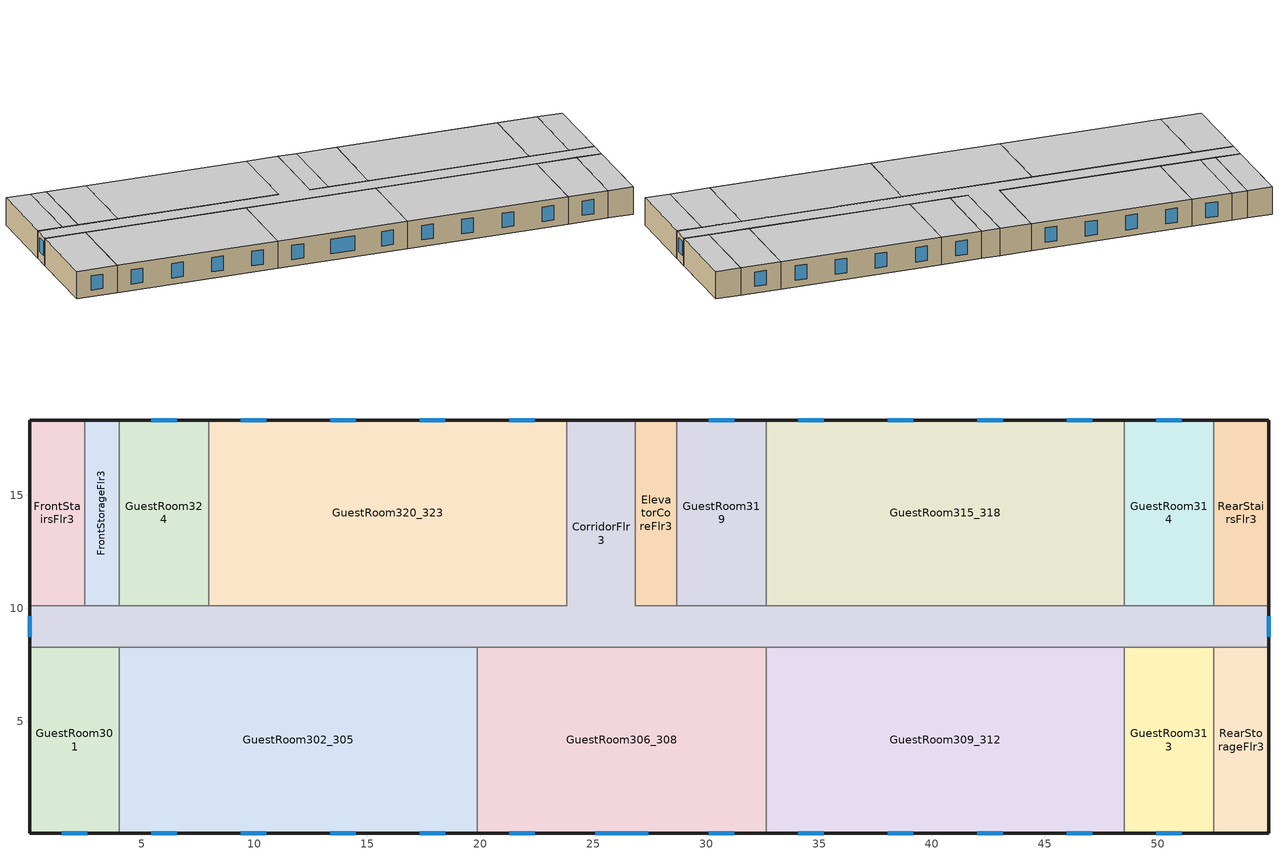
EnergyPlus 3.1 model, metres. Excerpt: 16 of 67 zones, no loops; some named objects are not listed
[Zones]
RearStairsFlr3
 floor to RearStairsFlr2 (INT-FLOOR-TOPSIDE): 54.91,10.11 52.47,10.11 52.47,18.34 54.91,18.34 z6.1
 wall outside (Steel-Framed_R-13_Ext-wall): 54.91,10.11 54.91,18.34 52.47,18.34 z6.1:8.84
 wall to GuestRoom314 (Standard_Int-Wall): 52.47,18.34 52.47,10.11 z6.1:8.84
 wall to CorridorFlr3 (Standard_Int-Wall): 52.47,10.11 54.91,10.11 z6.1:8.84
 ceiling to RearStairsFlr4 (INT-FLOOR-UNDERSIDE): 52.47,10.11 54.91,10.11 54.91,18.34 52.47,18.34 z8.84
CorridorFlr3
 floor to CorridorFlr2 (INT-FLOOR-TOPSIDE): 54.91,8.28 0.05,8.28 0.05,10.11 23.82,10.11 23.82,18.34 26.87,18.34 26.87,10.11 54.91,10.11 z6.1
 wall outside (Steel-Framed_R-13_Ext-wall): 54.91,8.28 54.91,10.11 / 26.87,18.34 23.82,18.34 / 0.05,10.11 0.05,8.28 z6.1:8.84
 wall to GuestRoom314 (Standard_Int-Wall): 52.47,10.11 48.51,10.11 z6.1:8.84
 wall to GuestRoom315_318 (Standard_Int-Wall): 48.51,10.11 32.66,10.11 z6.1:8.84
 wall to GuestRoom319 (Standard_Int-Wall): 32.66,10.11 28.7,10.11 z6.1:8.84
 wall to ElevatorCoreFlr3 (Standard_Int-Wall): 28.7,10.11 26.87,10.11 26.87,18.34 z6.1:8.84
 wall to GuestRoom320_323 (Standard_Int-Wall): 23.82,18.34 23.82,10.11 7.97,10.11 z6.1:8.84
 wall to GuestRoom324 (Standard_Int-Wall): 7.97,10.11 4.01,10.11 z6.1:8.84
 wall to FrontStorageFlr3 (Standard_Int-Wall): 4.01,10.11 2.49,10.11 z6.1:8.84
 wall to FrontStairsFlr3 (Standard_Int-Wall): 2.49,10.11 0.05,10.11 z6.1:8.84
 wall to GuestRoom301 (Standard_Int-Wall): 0.05,8.28 4.01,8.28 z6.1:8.84
 wall to GuestRoom302_305 (Standard_Int-Wall): 4.01,8.28 19.86,8.28 z6.1:8.84
 wall to GuestRoom306_308 (Standard_Int-Wall): 19.86,8.28 32.66,8.28 z6.1:8.84
 wall to GuestRoom309_312 (Standard_Int-Wall): 32.66,8.28 48.51,8.28 z6.1:8.84
 wall to GuestRoom313 (Standard_Int-Wall): 48.51,8.28 52.47,8.28 z6.1:8.84
 wall to RearStorageFlr3 (Standard_Int-Wall): 52.47,8.28 54.91,8.28 z6.1:8.84
 window (std_window_UValue_6.878_SHGC_0.25_VT_0.25_east): 54.91,8.73 54.91,9.66 z6.94:8.36
 window (std_window_UValue_6.878_SHGC_0.25_VT_0.25_west): 0.05,9.66 0.05,8.73 z6.94:8.36
 ceiling to CorridorFlr4 (INT-FLOOR-UNDERSIDE): 0.05,8.28 54.91,8.28 54.91,10.11 26.87,10.11 26.87,18.34 23.82,18.34 23.82,10.11 0.05,10.11 z8.84
RearStorageFlr3
 floor to RearStorageFlr2 (INT-FLOOR-TOPSIDE): 54.91,0.05 52.47,0.05 52.47,8.28 54.91,8.28 z6.1
 wall outside (Steel-Framed_R-13_Ext-wall): 52.47,0.05 54.91,0.05 54.91,8.28 z6.1:8.84
 wall to GuestRoom313 (Standard_Int-Wall): 52.47,8.28 52.47,0.05 z6.1:8.84
 ceiling to RearStorageFlr4 (INT-FLOOR-UNDERSIDE): 52.47,0.05 54.91,0.05 54.91,8.28 52.47,8.28 z8.84
GuestRoom301
 floor to GuestRoom201 (INT-FLOOR-TOPSIDE): 4.01,0.05 0.05,0.05 0.05,8.28 4.01,8.28 z6.1
 wall outside (Steel-Framed_R-13_Ext-wall): 0.05,8.28 0.05,0.05 4.01,0.05 z6.1:8.84
 wall to GuestRoom302_305 (Standard_Int-Wall): 4.01,0.05 4.01,8.28 z6.1:8.84
 window (std_window_UValue_6.878_SHGC_0.25_VT_0.25): 1.46,0.05 2.6,0.05 z6.75:8.19
 ceiling to GuestRoom401 (INT-FLOOR-UNDERSIDE): 0.05,0.05 4.01,0.05 4.01,8.28 0.05,8.28 z8.84
GuestRoom302_305
 floor to GuestRoom202_205 (INT-FLOOR-TOPSIDE): 19.86,0.05 4.01,0.05 4.01,8.28 19.86,8.28 z6.1
 wall outside (Steel-Framed_R-13_Ext-wall): 4.01,0.05 19.86,0.05 z6.1:8.84
 wall to GuestRoom306_308 (Standard_Int-Wall): 19.86,0.05 19.86,8.28 z6.1:8.84
 window (std_window_UValue_6.878_SHGC_0.25_VT_0.25): 5.42,0.05 6.56,0.05 / 9.38,0.05 10.52,0.05 / 13.35,0.05 14.49,0.05 / 17.31,0.05 18.45,0.05 z6.75:8.19
 ceiling to GuestRoom402_405 (INT-FLOOR-UNDERSIDE): 4.01,0.05 19.86,0.05 19.86,8.28 4.01,8.28 z8.84
GuestRoom306_308
 floor to GuestRoom206_208 (INT-FLOOR-TOPSIDE): 32.66,0.05 19.86,0.05 19.86,8.28 32.66,8.28 z6.1
 wall outside (Steel-Framed_R-13_Ext-wall): 19.86,0.05 32.66,0.05 z6.1:8.84
 wall to GuestRoom309_312 (Standard_Int-Wall): 32.66,0.05 32.66,8.28 z6.1:8.84
 window (std_window_UValue_6.878_SHGC_0.25_VT_0.25): 21.27,0.05 22.41,0.05 / 25.08,0.05 27.44,0.05 / 30.11,0.05 31.25,0.05 z6.75:8.19
 ceiling to GuestRoom406_408 (INT-FLOOR-UNDERSIDE): 19.86,0.05 32.66,0.05 32.66,8.28 19.86,8.28 z8.84
GuestRoom309_312
 floor to GuestRoom209_212 (INT-FLOOR-TOPSIDE): 48.51,0.05 32.66,0.05 32.66,8.28 48.51,8.28 z6.1
 wall outside (Steel-Framed_R-13_Ext-wall): 32.66,0.05 48.51,0.05 z6.1:8.84
 wall to GuestRoom313 (Standard_Int-Wall): 48.51,0.05 48.51,8.28 z6.1:8.84
 window (std_window_UValue_6.878_SHGC_0.25_VT_0.25): 34.07,0.05 35.21,0.05 / 38.04,0.05 39.17,0.05 / 42,0.05 43.14,0.05 / 45.96,0.05 47.1,0.05 z6.75:8.19
 ceiling to GuestRoom409_412 (INT-FLOOR-UNDERSIDE): 32.66,0.05 48.51,0.05 48.51,8.28 32.66,8.28 z8.84
GuestRoom313
 floor to GuestRoom213 (INT-FLOOR-TOPSIDE): 52.47,0.05 48.51,0.05 48.51,8.28 52.47,8.28 z6.1
 wall outside (Steel-Framed_R-13_Ext-wall): 48.51,0.05 52.47,0.05 z6.1:8.84
 window (std_window_UValue_6.878_SHGC_0.25_VT_0.25): 49.92,0.05 51.06,0.05 z6.75:8.19
 ceiling to GuestRoom413 (INT-FLOOR-UNDERSIDE): 48.51,0.05 52.47,0.05 52.47,8.28 48.51,8.28 z8.84
GuestRoom314
 floor to GuestRoom214 (INT-FLOOR-TOPSIDE): 52.47,10.11 48.51,10.11 48.51,18.34 52.47,18.34 z6.1
 wall outside (Steel-Framed_R-13_Ext-wall): 52.47,18.34 48.51,18.34 z6.1:8.84
 wall to GuestRoom315_318 (Standard_Int-Wall): 48.51,18.34 48.51,10.11 z6.1:8.84
 window (std_window_UValue_6.878_SHGC_0.61_VT_0.61): 51.06,18.34 49.92,18.34 z6.75:8.19
 ceiling to GuestRoom414 (INT-FLOOR-UNDERSIDE): 48.51,10.11 52.47,10.11 52.47,18.34 48.51,18.34 z8.84
GuestRoom315_318
 floor to GuestRoom215_218 (INT-FLOOR-TOPSIDE): 48.51,10.11 32.66,10.11 32.66,18.34 48.51,18.34 z6.1
 wall outside (Steel-Framed_R-13_Ext-wall): 48.51,18.34 32.66,18.34 z6.1:8.84
 wall to GuestRoom319 (Standard_Int-Wall): 32.66,18.34 32.66,10.11 z6.1:8.84
 window (std_window_UValue_6.878_SHGC_0.61_VT_0.61): 47.1,18.34 45.96,18.34 / 43.14,18.34 42,18.34 / 39.17,18.34 38.04,18.34 / 35.21,18.34 34.07,18.34 z6.75:8.19
 ceiling to GuestRoom415_418 (INT-FLOOR-UNDERSIDE): 32.66,10.11 48.51,10.11 48.51,18.34 32.66,18.34 z8.84
ElevatorCoreFlr3
 floor to ElevatorCoreFlr2 (INT-FLOOR-TOPSIDE): 28.7,10.11 26.87,10.11 26.87,18.34 28.7,18.34 z6.1
 wall outside (Steel-Framed_R-13_Ext-wall): 28.7,18.34 26.87,18.34 z6.1:8.84
 wall to GuestRoom319 (Standard_Int-Wall): 28.7,10.11 28.7,18.34 z6.1:8.84
 ceiling to ElevatorCoreFlr4 (INT-FLOOR-UNDERSIDE): 26.87,10.11 28.7,10.11 28.7,18.34 26.87,18.34 z8.84
GuestRoom319
 floor to GuestRoom219 (INT-FLOOR-TOPSIDE): 32.66,10.11 28.7,10.11 28.7,18.34 32.66,18.34 z6.1
 wall outside (Steel-Framed_R-13_Ext-wall): 32.66,18.34 28.7,18.34 z6.1:8.84
 window (std_window_UValue_6.878_SHGC_0.61_VT_0.61): 31.25,18.34 30.11,18.34 z6.75:8.19
 ceiling to GuestRoom419 (INT-FLOOR-UNDERSIDE): 28.7,10.11 32.66,10.11 32.66,18.34 28.7,18.34 z8.84
GuestRoom320_323
 floor to GuestRoom220_223 (INT-FLOOR-TOPSIDE): 23.82,10.11 7.97,10.11 7.97,18.34 23.82,18.34 z6.1
 wall outside (Steel-Framed_R-13_Ext-wall): 23.82,18.34 7.97,18.34 z6.1:8.84
 wall to GuestRoom324 (Standard_Int-Wall): 7.97,18.34 7.97,10.11 z6.1:8.84
 window (std_window_UValue_6.878_SHGC_0.61_VT_0.61): 22.41,18.34 21.27,18.34 / 18.45,18.34 17.31,18.34 / 14.49,18.34 13.35,18.34 / 10.52,18.34 9.38,18.34 z6.75:8.19
 ceiling to GuestRoom420_423 (INT-FLOOR-UNDERSIDE): 7.97,10.11 23.82,10.11 23.82,18.34 7.97,18.34 z8.84
GuestRoom324
 floor to GuestRoom224 (INT-FLOOR-TOPSIDE): 7.97,10.11 4.01,10.11 4.01,18.34 7.97,18.34 z6.1
 wall outside (Steel-Framed_R-13_Ext-wall): 7.97,18.34 4.01,18.34 z6.1:8.84
 wall to FrontStorageFlr3 (Standard_Int-Wall): 4.01,18.34 4.01,10.11 z6.1:8.84
 window (std_window_UValue_6.878_SHGC_0.61_VT_0.61): 6.56,18.34 5.42,18.34 z6.75:8.19
 ceiling to GuestRoom424 (INT-FLOOR-UNDERSIDE): 4.01,10.11 7.97,10.11 7.97,18.34 4.01,18.34 z8.84
FrontStorageFlr3
 floor to FrontStorageFlr2 (INT-FLOOR-TOPSIDE): 4.01,10.11 2.49,10.11 2.49,18.34 4.01,18.34 z6.1
 wall outside (Steel-Framed_R-13_Ext-wall): 4.01,18.34 2.49,18.34 z6.1:8.84
 wall to FrontStairsFlr3 (Standard_Int-Wall): 2.49,18.34 2.49,10.11 z6.1:8.84
 ceiling to FrontStorageFlr4 (INT-FLOOR-UNDERSIDE): 2.49,10.11 4.01,10.11 4.01,18.34 2.49,18.34 z8.84
FrontStairsFlr3
 floor to FrontStairsFlr2 (INT-FLOOR-TOPSIDE): 2.49,10.11 0.05,10.11 0.05,18.34 2.49,18.34 z6.1
 wall outside (Steel-Framed_R-13_Ext-wall): 2.49,18.34 0.05,18.34 0.05,10.11 z6.1:8.84
 ceiling to FrontStairsFlr4 (INT-FLOOR-UNDERSIDE): 0.05,10.11 2.49,10.11 2.49,18.34 0.05,18.34 z8.84
[Building]
Benchmark Small Hotel New V1.1_3.1: North Axis=0; Terrain=City; Loads Convergence Tolerance Value=0.04; Temperature Convergence Tolerance Value=0.2; Solar Distribution=FullInteriorAndExterior; Maximum Number of Warmup Days=25
[Site:Location]
USA FL-MIAMI: Latitude {deg}=25.78; Longitude {deg}=-80.27; Time Zone {hr}=-5; Elevation {m}=2
[Site:GroundTemperature:BuildingSurface]
22.509, 22.645, 22.781, 22.956, 23.052, 23.08, 23.116, 23.108, 23.133, 23.139, 23.077, 22.913
[Site:WaterMainsTemperature]
Calculation Method=CORRELATION; Annual Average Outdoor Air Temperature {C}=24.31; Maximum Difference In Monthly Average Outdoor Air Temperatures {deltaC}=8
[SizingPeriod:DesignDay] Barometric Pressure {Pa}=101301; Rain {0-no,1-yes}=0; Snow on ground {0-no,1-yes}=0; Day of Month=21; Daylight Savings Time Indicator=0; Humidity Indicating Type=WetBulb
Name | Maximum Dry-Bulb Temperature {C} | Daily Temp Range {C} | Humidity Indicating Conditions at Maximum Dry-Bulb | Wind Speed {m/s} design conditions vs. traditional 6.71 m/s (15 mph) | Wind Direction {Degrees; N=0, S=180} | Clearness {0.0 to 1.1} | Month | Day Type | Wind Speed {m/s} design conditions vs. traditional 3.35 m/s (7mph)
MIAMI Ann Htg 99.6% Condns DB | 8 | 0 | 8 | 4.4 | 340 | 0 | 1 | WinterDesignDay
MIAMI Ann Clg .4% Condns DB=>MWB | 33.1 | 6.7 | 25.3 |  | 140 | 1 | 7 | SummerDesignDay | 4.7
MIAMI Ann Clg .4% Condns WB=>MDB | 30.5 | 6.7 | 26.7 |  | 140 | 1 | 7 | SummerDesignDay | 4.7
[WindowMaterial:Glazing] Optical Data Type=SpectralAverage; Thickness=0.003; Infrared Transmittance at Normal Incidence=0; Front Side Infrared Hemispherical Emissivity=0.999; Back Side Infrared Hemispherical Emissivity=0.999; Conductivity=3.3687; Dirt Correction Factor for Solar and Visible Transmittance=1; Solar Diffusing=No
Name | Solar Transmittance at Normal Incidence | Front Side Solar Reflectance at Normal Incidence | Back Side Solar Reflectance at Normal Incidence | Visible Transmittance at Normal Incidence | Front Side Visible Reflectance at Normal Incidence | Back Side Visible Reflectance at Normal Incidence
Theoretical Glass [58] | 0.2374 | 0.7126 | 0.7126 | 0.2512 | 0.6988 | 0.6988
Theoretical Glass [59] | 0.5952 | 0.3548 | 0.3548 | 0.6092 | 0.3408 | 0.3408
[Material] Thermal Absorptance=0.9
Name | Roughness | Thickness | Conductivity | Density | Specific Heat | Solar Absorptance | Visible Absorptance | Thickness {m} | Conductivity {W/m-K} | Density {kg/m3} | Specific Heat {J/kg-K}
GP01 1/2 GYPSUM | Smooth | 0.0127 | 0.16 | 800 | 1090 | 0.7 | 0.5
Wall Insulation [1] | MediumRough | 0.0373 | 0.045 | 265 | 836.8 | 0.7 | 0.7
1/2IN Gypsum | Smooth | 0.0127 | 0.16 | 784.9 | 830 | 0.92 | 0.92
Std Wood 6inch | MediumSmooth |  |  |  |  | 0.7 | 0.7 | 0.15 | 0.12 | 540 | 1210
Std MAT-CC05 4  MW CONCRETE | Rough |  |  |  |  | 0.7 | 0.2 | 0.1 | 0.858 | 1968 | 836.8
[Material:NoMass] Thermal Absorptance=0.9; Solar Absorptance=0.7
Name | Roughness | Thermal Resistance {(m2-K)/W} | Visible Absorptance | Thermal Resistance {m2-K/W}
MAT-SHEATH | Rough | 0.3626 | 0.7
Std CP02 CARPET PAD | VeryRough |  | 0.8 | 0.21648
[Construction]
InteriorFurnishings: Std Wood 6inch
INT-FLOOR-TOPSIDE: Std MAT-CC05 4  MW CONCRETE, Std CP02 CARPET PAD
INT-FLOOR-UNDERSIDE: Std CP02 CARPET PAD, Std MAT-CC05 4  MW CONCRETE
std_window_UValue_6.878_SHGC_0.25_VT_0.25; std_window_UValue_6.878_SHGC_0.25_VT_0.25_east; std_window_UValue_6.878_SHGC_0.25_VT_0.25_west: Theoretical Glass [58]
std_window_UValue_6.878_SHGC_0.61_VT_0.61: Theoretical Glass [59]
Standard_Int-Wall: GP01 1/2 GYPSUM, GP01 1/2 GYPSUM
Steel-Framed_R-13_Ext-wall: MAT-SHEATH, Wall Insulation [1], 1/2IN Gypsum
[ComponentCost:LineItem]
Name | Line Item Type | Item | Cost per Each | Quantity | Cost per Unit of Output Capacity
Infiltration:RearStairsFlr3 | General | RearStairsFlr3 | 1 | 0.0089
LIGHTING EQUIP:RearStairsFlr3 | Lights | RearStairsFlr3 |  |  | 1
Infiltration:RearStorageFlr3 | General | RearStorageFlr3 | 1 | 0.0089
LIGHTING EQUIP:RearStorageFlr3 | Lights | RearStorageFlr3 |  |  | 1
Infiltration:GuestRoom301 | General | GuestRoom301 | 1 | 0.0102
People:GuestRoom301 | General | GuestRoom301 | 1 | 1.5
LIGHTING EQUIP:GuestRoom301 | Lights | GuestRoom301 |  |  | 1
ElectricEquipment:GuestRoom301:PlugMisc | General | GuestRoom301 | 1 | 0.4663
Infiltration:GuestRoom302_305 | General | GuestRoom302_305 | 1 | 0.0129
People:GuestRoom302_305 | General | GuestRoom302_305 | 1 | 6
LIGHTING EQUIP:GuestRoom302_305 | Lights | GuestRoom302_305 |  |  | 1
ElectricEquipment:GuestRoom302_305:PlugMisc | General | GuestRoom302_305 | 1 | 1.8654
Infiltration:GuestRoom306_308 | General | GuestRoom306_308 | 1 | 0.0104
People:GuestRoom306_308 | General | GuestRoom306_308 | 1 | 4.5
LIGHTING EQUIP:GuestRoom306_308 | Lights | GuestRoom306_308 |  |  | 1
ElectricEquipment:GuestRoom306_308:PlugMisc | General | GuestRoom306_308 | 1 | 1.5066
Infiltration:GuestRoom309_312 | General | GuestRoom309_312 | 1 | 0.0129
People:GuestRoom309_312 | General | GuestRoom309_312 | 1 | 6
LIGHTING EQUIP:GuestRoom309_312 | Lights | GuestRoom309_312 |  |  | 1
ElectricEquipment:GuestRoom309_312:PlugMisc | General | GuestRoom309_312 | 1 | 1.8654
Infiltration:GuestRoom313 | General | GuestRoom313 | 1 | 0.0032
People:GuestRoom313 | General | GuestRoom313 | 1 | 1.5
LIGHTING EQUIP:GuestRoom313 | Lights | GuestRoom313 |  |  | 1
ElectricEquipment:GuestRoom313:PlugMisc | General | GuestRoom313 | 1 | 0.4663
Infiltration:GuestRoom314 | General | GuestRoom314 | 1 | 0.0032
People:GuestRoom314 | General | GuestRoom314 | 1 | 1.5
LIGHTING EQUIP:GuestRoom314 | Lights | GuestRoom314 |  |  | 1
ElectricEquipment:GuestRoom314:PlugMisc | General | GuestRoom314 | 1 | 0.4663
Infiltration:GuestRoom315_318 | General | GuestRoom315_318 | 1 | 0.0129
People:GuestRoom315_318 | General | GuestRoom315_318 | 1 | 6
LIGHTING EQUIP:GuestRoom315_318 | Lights | GuestRoom315_318 |  |  | 1
ElectricEquipment:GuestRoom315_318:PlugMisc | General | GuestRoom315_318 | 1 | 1.8652
Infiltration:ElevatorCoreFlr3 | General | ElevatorCoreFlr3 | 1 | 0.0015
Infiltration:GuestRoom319 | General | GuestRoom319 | 1 | 0.0032
People:GuestRoom319 | General | GuestRoom319 | 1 | 1.5
LIGHTING EQUIP:GuestRoom319 | Lights | GuestRoom319 |  |  | 1
ElectricEquipment:GuestRoom319:PlugMisc | General | GuestRoom319 | 1 | 0.4663
Infiltration:GuestRoom320_323 | General | GuestRoom320_323 | 1 | 0.0129
People:GuestRoom320_323 | General | GuestRoom320_323 | 1 | 6
LIGHTING EQUIP:GuestRoom320_323 | Lights | GuestRoom320_323 |  |  | 1
ElectricEquipment:GuestRoom320_323:PlugMisc | General | GuestRoom320_323 | 1 | 1.8652
Infiltration:GuestRoom324 | General | GuestRoom324 | 1 | 0.0032
People:GuestRoom324 | General | GuestRoom324 | 1 | 1.5
LIGHTING EQUIP:GuestRoom324 | Lights | GuestRoom324 |  |  | 1
ElectricEquipment:GuestRoom324:PlugMisc | General | GuestRoom324 | 1 | 0.4663
Infiltration:FrontStorageFlr3 | General | FrontStorageFlr3 | 1 | 0.0012
LIGHTING EQUIP:FrontStorageFlr3 | Lights | FrontStorageFlr3 |  |  | 1
Infiltration:FrontStairsFlr3 | General | FrontStairsFlr3 | 1 | 0.0089
LIGHTING EQUIP:FrontStairsFlr3 | Lights | FrontStairsFlr3 |  |  | 1
[Zone] Type=1; Multiplier=1; Ceiling Height=-9999; Part of Total Floor Area=Yes
Name | Volume
RearStairsFlr3 | 55.0615
CorridorFlr3 | 344.0527
RearStorageFlr3 | 55.0655
GuestRoom301; GuestRoom313 | 89.4594
GuestRoom302_305; GuestRoom309_312 | 357.8378
GuestRoom306_308 | 289.0228
GuestRoom314; GuestRoom319; GuestRoom324 | 89.4529
GuestRoom315_318; GuestRoom320_323 | 357.8117
ElevatorCoreFlr3 | 41.286
FrontStorageFlr3 | 34.405
FrontStairsFlr3 | 55.0479
[InternalMass] Construction=InteriorFurnishings
Name | Zone | Surface Area
RearStairsFlr3_InternalMass_1 | RearStairsFlr3 | 40.144
CorridorFlr3_InternalMass_1 | CorridorFlr3 | 250.8404
RearStorageFlr3_InternalMass_1 | RearStorageFlr3 | 40.1469
GuestRoom301_InternalMass_1 | GuestRoom301 | 65.2227
GuestRoom302_305_InternalMass_1 | GuestRoom302_305 | 260.8908
GuestRoom306_308_InternalMass_1 | GuestRoom306_308 | 210.7195
GuestRoom309_312_InternalMass_1 | GuestRoom309_312 | 260.8908
GuestRoom313_InternalMass_1 | GuestRoom313 | 65.2227
GuestRoom314_InternalMass_1 | GuestRoom314 | 65.2179
GuestRoom315_318_InternalMass_1 | GuestRoom315_318 | 260.8717
GuestRoom319_InternalMass_1 | GuestRoom319 | 65.2179
GuestRoom320_323_InternalMass_1 | GuestRoom320_323 | 260.8717
GuestRoom324_InternalMass_1 | GuestRoom324 | 65.2179
FrontStorageFlr3_InternalMass_1 | FrontStorageFlr3 | 25.0838
FrontStairsFlr3_InternalMass_1 | FrontStairsFlr3 | 40.1341
[ZoneInfiltration:DesignFlowRate] Design Volume Flow Rate Calculation Method=Flow/Zone; Constant Term Coefficient=1; Temperature Term Coefficient=0; Velocity Term Coefficient=0; Velocity Squared Term Coefficient=0
Name | Zone | Schedule | Design Flow Rate {m3/s}
RearStairsFlr3_Infiltration | RearStairsFlr3 | INFIL_SCH | 0.0089
CorridorFlr3_Infiltration | CorridorFlr3 | INFIL_HALF_ON_SCH | 0.0057
RearStorageFlr3_Infiltration | RearStorageFlr3 | INFIL_HALF_ON_SCH | 0.0089
GuestRoom301_Infiltration | GuestRoom301 | INFIL_HALF_ON_SCH | 0.0102
GuestRoom302_305_Infiltration | GuestRoom302_305 | INFIL_HALF_ON_SCH | 0.0129
GuestRoom306_308_Infiltration | GuestRoom306_308 | INFIL_HALF_ON_SCH | 0.0104
GuestRoom309_312_Infiltration | GuestRoom309_312 | INFIL_HALF_ON_SCH | 0.0129
GuestRoom313_Infiltration | GuestRoom313 | INFIL_HALF_ON_SCH | 0.0032
GuestRoom314_Infiltration | GuestRoom314 | INFIL_HALF_ON_SCH | 0.0032
GuestRoom315_318_Infiltration | GuestRoom315_318 | INFIL_HALF_ON_SCH | 0.0129
ElevatorCoreFlr3_Infiltration | ElevatorCoreFlr3 | INFIL_HALF_ON_SCH | 0.0015
GuestRoom319_Infiltration | GuestRoom319 | INFIL_HALF_ON_SCH | 0.0032
GuestRoom320_323_Infiltration | GuestRoom320_323 | INFIL_HALF_ON_SCH | 0.0129
GuestRoom324_Infiltration | GuestRoom324 | INFIL_HALF_ON_SCH | 0.0032
FrontStorageFlr3_Infiltration | FrontStorageFlr3 | INFIL_HALF_ON_SCH | 0.0012
FrontStairsFlr3_Infiltration | FrontStairsFlr3 | INFIL_SCH | 0.0089
[Lights] Design Level Calculation Method=LightingLevel; Return Air Fraction=0; Fraction Radiant=0.7; Fraction Visible=0.2; Fraction Replaceable=1; Return Air Fraction is Calculated from Plenum Temperature=No
Name | Zone | Schedule | Design Level {W}
RearStairsFlr3_Lights | RearStairsFlr3 | Corridor_Ltg_Sch | 129.6651
CorridorFlr3_Lights | CorridorFlr3 | Corridor_Ltg_Sch | 674.7607
RearStorageFlr3_Lights | RearStorageFlr3 | Storage_Ltg_Sch | 172.6317
GuestRoom301_Lights | GuestRoom301 | GuestRoom_Ltg_Sch_Base | 386.1183
GuestRoom302_305_Lights | GuestRoom302_305 | GuestRoom_Ltg_Sch_Base | 1544.47
GuestRoom306_308_Lights | GuestRoom306_308 | GuestRoom_Ltg_Sch_Base | 1247.46
GuestRoom309_312_Lights | GuestRoom309_312 | GuestRoom_Ltg_Sch_Base | 1544.47
GuestRoom313_Lights | GuestRoom313 | GuestRoom_Ltg_Sch_Base | 386.1183
GuestRoom314_Lights | GuestRoom314 | GuestRoom_Ltg_Sch_Base | 386.0902
GuestRoom315_318_Lights | GuestRoom315_318 | GuestRoom_Ltg_Sch_Base | 1544.36
GuestRoom319_Lights | GuestRoom319 | GuestRoom_Ltg_Sch_Base | 386.0902
GuestRoom320_323_Lights | GuestRoom320_323 | GuestRoom_Ltg_Sch_Base | 1544.36
GuestRoom324_Lights | GuestRoom324 | GuestRoom_Ltg_Sch_Base | 386.0902
FrontStorageFlr3_Lights | FrontStorageFlr3 | Storage_Ltg_Sch | 107.8604
FrontStairsFlr3_Lights | FrontStairsFlr3 | Corridor_Ltg_Sch | 129.6332
[Sizing:Zone] Zone Cooling Design Supply Air Temperature {C}=14; Zone Heating Design Supply Air Temperature {C}=40; Zone Cooling Design Supply Air Humidity Ratio {kg-H20/kg-air}=0.0085; Zone Heating Design Supply Air Humidity Ratio {kg-H20/kg-air}=0.008; Outdoor Air Method=Flow/Zone; Outside Air Flow per Zone Floor Area {(m3/s)/m2}=0; Cooling Design Air Flow Method {Flow/Zone | DesignDay | DesignDayWithLimit}=DesignDayWithLimit; Cooling Minimum Air Flow=0; Cooling Minimum Air Flow Fraction=0; Heating Design Air Flow Method {Flow/Zone | DesignDay}=DesignDay; Heating Design Air Flow Rate=0
Name | Outside Air Flow per Zone {m3/s}
RearStairsFlr3; RearStorageFlr3; FrontStorageFlr3; FrontStairsFlr3 | 0
GuestRoom301; GuestRoom313; GuestRoom314; GuestRoom319; GuestRoom324 | 0.01415
GuestRoom302_305; GuestRoom309_312; GuestRoom315_318; GuestRoom320_323 | 0.0566
GuestRoom306_308 | 0.04245
[ZoneControl:Thermostat] Control Type Schedule=Dual Zone Control Type Sched
Name | Zone | Control 1
RearStairsFlr3 Thermostat | RearStairsFlr3 | RearStairsFlr3 DualSPSched
RearStorageFlr3 Thermostat | RearStorageFlr3 | RearStorageFlr3 DualSPSched
GuestRoom301 Thermostat | GuestRoom301 | GuestRoom301 DualSPSched
GuestRoom302_305 Thermostat | GuestRoom302_305 | GuestRoom302_305 DualSPSched
GuestRoom306_308 Thermostat | GuestRoom306_308 | GuestRoom306_308 DualSPSched
GuestRoom309_312 Thermostat | GuestRoom309_312 | GuestRoom309_312 DualSPSched
GuestRoom313 Thermostat | GuestRoom313 | GuestRoom313 DualSPSched
GuestRoom314 Thermostat | GuestRoom314 | GuestRoom314 DualSPSched
GuestRoom315_318 Thermostat | GuestRoom315_318 | GuestRoom315_318 DualSPSched
GuestRoom319 Thermostat | GuestRoom319 | GuestRoom319 DualSPSched
GuestRoom320_323 Thermostat | GuestRoom320_323 | GuestRoom320_323 DualSPSched
GuestRoom324 Thermostat | GuestRoom324 | GuestRoom324 DualSPSched
FrontStorageFlr3 Thermostat | FrontStorageFlr3 | FrontStorageFlr3 DualSPSched
FrontStairsFlr3 Thermostat | FrontStairsFlr3 | FrontStairsFlr3 DualSPSched
[ThermostatSetpoint:DualSetpoint]
Name | Heating Setpoint Temperature Schedule | Cooling Setpoint Temperature Schedule
RearStairsFlr3 DualSPSched; RearStorageFlr3 DualSPSched; FrontStorageFlr3 DualSPSched; FrontStairsFlr3 DualSPSched | UnitHeater_HtgSP_Sch | UnitHeater_ClgSP_Sch
GuestRoom301 DualSPSched; GuestRoom302_305 DualSPSched; GuestRoom306_308 DualSPSched; GuestRoom309_312 DualSPSched; GuestRoom313 DualSPSched; GuestRoom314 DualSPSched; GuestRoom315_318 DualSPSched; GuestRoom319 DualSPSched; GuestRoom320_323 DualSPSched; GuestRoom324 DualSPSched | HTGSETP_SCH | CLGSETP_SCH
[Zone equipment]
RearStairsFlr3: RearStairsFlr3 Unit Heater
RearStorageFlr3: RearStorageFlr3 Unit Heater
GuestRoom301: GuestRoom301 PTAC
GuestRoom302_305: GuestRoom302_305 PTAC
GuestRoom306_308: GuestRoom306_308 PTAC
GuestRoom309_312: GuestRoom309_312 PTAC
GuestRoom313: GuestRoom313 PTAC
GuestRoom314: GuestRoom314 PTAC
GuestRoom315_318: GuestRoom315_318 PTAC
GuestRoom319: GuestRoom319 PTAC
GuestRoom320_323: GuestRoom320_323 PTAC
GuestRoom324: GuestRoom324 PTAC
FrontStorageFlr3: FrontStorageFlr3 Unit Heater
FrontStairsFlr3: FrontStairsFlr3 Unit Heater
[People] Schedule=GuestRoom_Occ_Sch; Number of People Calculation Method=People; Fraction Radiant=0.3; User Specified Sensible Fraction=AUTOCALCULATE; Activity Level Schedule=ACTIVITY_SCH; Enable ASHRAE 55 Comfort Warnings=No; MRT Calculation=ZoneAveraged; Work Efficiency Schedule=WORK_EFF_SCH; Clothing Schedule=CLOTHING_SCH; Air Velocity Schedule=AIR_VELO_SCH; Thermal Comfort Report=FANGER
Name | Zone | Number of People
GuestRoom301 People | GuestRoom301 | 1.5
GuestRoom302_305 People | GuestRoom302_305 | 6
GuestRoom306_308 People | GuestRoom306_308 | 4.5
GuestRoom309_312 People | GuestRoom309_312 | 6
GuestRoom313 People | GuestRoom313 | 1.5
GuestRoom314 People | GuestRoom314 | 1.5
GuestRoom315_318 People | GuestRoom315_318 | 6
GuestRoom319 People | GuestRoom319 | 1.5
GuestRoom320_323 People | GuestRoom320_323 | 6
GuestRoom324 People | GuestRoom324 | 1.5
[ElectricEquipment] Schedule=GuestRoom_Eqp_Sch; Design Level Calculation Method=EquipmentLevel; Fraction Latent=0; Fraction Radiant=0.5; Fraction Lost=0
Name | Zone | Design Level {W}
GuestRoom301_PlugMisc_Equip | GuestRoom301 | 466.3422
GuestRoom302_305_PlugMisc_Equip | GuestRoom302_305 | 1865.37
GuestRoom306_308_PlugMisc_Equip | GuestRoom306_308 | 1506.64
GuestRoom309_312_PlugMisc_Equip | GuestRoom309_312 | 1865.37
GuestRoom313_PlugMisc_Equip | GuestRoom313 | 466.3422
GuestRoom314_PlugMisc_Equip | GuestRoom314 | 466.3082
GuestRoom315_318_PlugMisc_Equip | GuestRoom315_318 | 1865.23
GuestRoom319_PlugMisc_Equip | GuestRoom319 | 466.3082
GuestRoom320_323_PlugMisc_Equip | GuestRoom320_323 | 1865.23
GuestRoom324_PlugMisc_Equip | GuestRoom324 | 466.3082
[Exterior:Lights]
Exterior Facade Lighting: Schedule=ALWAYS_ON; Design Level=2400.01; Control Option=AstronomicalClock
[Schedule:Compact]
GuestRoom_Ltg_Sch_Base: Fraction, Through: 12/31, For: Weekdays, Until: 01:00, 0.22, Until: 02:00, 0.17, Until: 05:00, 0.11, Until: 06:00, 0.22, Until: 07:00, 0.44, Until: 08:00, 0.56, Until: 10:00, 0.44, Until: 18:00, 0.28, Until: 19:00, 0.67, Until: 20:00, 0.89, Until: 21:00, 1, Until: 22:00, 0.89, Until: 23:00, 0.67, Until: 24:00, 0.33, For: Saturday Sunday Holidays, Until: 02:00, 0.26, Until: 06:00, 0.11, Until: 08:00, 0.41, Until: 10:00, 0.56, Until: 11:00, 0.41, Until: 18:00, 0.33, Until: 19:00, 0.85, Until: 22:00, 1, Until: 23:00, 0.85, Until: 24:00, 0.41, For: WinterDesignDay, Until: 24:00, 0, For: SummerDesignDay CustomDay1 CustomDay2, Until: 24:00, 1
Storage_Ltg_Sch: Fraction, Through: 12/31, For: Weekdays, Until: 07:00, 0.1, Until: 08:00, 0.2, Until: 18:00, 0.4, Until: 22:00, 0.2, Until: 24:00, 0.1, For: Saturday Sunday Holidays, Until: 07:00, 0.1, Until: 08:00, 0.2, Until: 18:00, 0.4, Until: 22:00, 0.2, Until: 24:00, 0.1, For: WinterDesignDay, Until: 24:00, 0, For: SummerDesignDay CustomDay1 CustomDay2, Until: 24:00, 1
Corridor_Ltg_Sch: On/Off, Through: 12/31, For: AllDays, Until: 24:00, 1
GuestRoom_Eqp_Sch: Fraction, Through: 12/31, For: Weekdays, Until: 06:00, 0.2, Until: 07:00, 0.62, Until: 08:00, 0.9, Until: 10:00, 0.43, Until: 17:00, 0.26, Until: 19:00, 0.51, Until: 20:00, 0.49, Until: 21:00, 0.66, Until: 22:00, 0.7, Until: 23:00, 0.35, Until: 24:00, 0.2, For: Saturday Sunday Holidays, Until: 06:00, 0.2, Until: 07:00, 0.3, Until: 08:00, 0.62, Until: 09:00, 0.9, Until: 10:00, 0.62, Until: 17:00, 0.29, Until: 18:00, 0.43, Until: 19:00, 0.51, Until: 20:00, 0.49, Until: 21:00, 0.66, Until: 22:00, 0.7, Until: 23:00, 0.35, Until: 24:00, 0.2, For: WinterDesignDay, Until: 24:00, 0, For: SummerDesignDay CustomDay1 CustomDay2, Until: 24:00, 1
GuestRoom_Occ_Sch: Fraction, Through: 12/31, For: Weekdays, Until: 06:00, 0.65, Until: 07:00, 0.5, Until: 09:00, 0.28, Until: 15:00, 0.13, Until: 16:00, 0.2, Until: 19:00, 0.35, Until: 21:00, 0.5, Until: 22:00, 0.58, Until: 24:00, 0.65, For: Saturday Sunday Holidays, Until: 06:00, 0.65, Until: 07:00, 0.0.50, Until: 09:00, 0.34, Until: 17:00, 0.2, Until: 18:00, 0.34, Until: 19:00, 0.35, Until: 21:00, 0.65, Until: 24:00, 0.5, For: WinterDesignDay, Until: 24:00, 0, For: SummerDesignDay CustomDay1 CustomDay2, Until: 24:00, 1
INFIL_SCH; ALWAYS_ON: Through: 12/31, For: AllDays, Until: 24:00, 1
INFIL_HALF_ON_SCH: Through: 12/31, For: AllDays, Until: 24:00, 0.5
HTGSETP_SCH: Through: 12/31, For: AllDays, Until: 24:00, 21
CLGSETP_SCH: Through: 12/31, For: AllDays, Until: 24:00, 24
UnitHeater_HtgSP_Sch: Temperature, Through: 12/31, For: AllDays, Until: 24:00, 15.6
UnitHeater_ClgSP_Sch: Temperature, Through: 12/31, For: AllDays, Until: 24:00, 40
Dual Zone Control Type Sched: Through: 12/31, For: AllDays, Until: 24:00, 4
ACTIVITY_SCH: Through: 12/31, For: AllDays, Until: 24:00, 120
WORK_EFF_SCH: Through: 12/31, For: AllDays, Until: 24:00, 0
AIR_VELO_SCH: Through: 12/31, For: AllDays, Until: 24:00, 0.2
CLOTHING_SCH: Through: 04/30, For: AllDays, Until: 24:00, 1, Through: 09/30, For: AllDays, Until: 24:00, 0.5, Through: 12/31, For: AllDays, Until: 24:00, 1
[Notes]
DOE Commercial Building Benchmark
Small Hotel, new construction
ASHRAE Standards 90.1-2004 and 62-1999
Description:  Four story motel, 74 rooms plus laundry facility
Form:         Area = 4,013 m2 (43,200 ft2); Number of Stories = 4; Shape = rectangle; Aspect ratio = 1.33
Envelope:     Envelope thermal properties vary with climate according to ASHRAE Standard 90.1-2004 residential.
Opaque constructions: Mass wall; Insulation entirely above deck; slab-on-grade floor
Windows: window-to-wall ratio = 12.5%,
Infiltration in perimeter zones only
= 0.4 cfm/ft2 above grade wall area at 0.3 in wc (75 Pa) adjusted to 0.016 in wc (4 Pa).
25% of full value when ventilation system on.
HVAC:         PTAC for guest rooms, PSZ-AC for common areas, Unit heaters in stairs and storage areas
Int. gains:   W/m2 (W/ft2)  lights          elec plug       gas plug
Elevators:    2 @ 14.61 kW each
Detached Shading:               None
Daylight:                       None
Natural Ventilation:            None
Zonal Equipment:                ZoneHVAC:PackagedTerminalAirConditioner; ZoneHVAC:UnitHeater
Air Primary Loops:              PSZ-AC:1; PSZ-AC:2...PSZ-AC:12
Plant Loops:                    SHWSys1
System Equipment Autosize:      Yes
Purchased Cooling:              None
Purchased Heating:              None
Coils:                          Coil:Cooling:DX:SingleSpeed; Coil:Heating:Electric; Coil:Heating:Gas
Pumps:                          None
Boilers:                        None
Chillers:                       None
Reference citation for the Commercial Building Benchmarks:
Deru, M.; Griffith, B.; Long, N.; Benne, K.; Torcellini, P; Halverson, M.;
Winiarski,  D.; Liu, B.; Crawley, D. (2008). DOE Commercial Building Resarch
Benchmarks for Commercial Buildings. Washington, DC: U.S. Department of Energy,
Energy Efficiency and Renewable Energy, Office of Building Technologies.
Start SimMetaData
WeatherFileName=USA_FL_Miami_TMY2.epw
RoofConstruction=Insulation Entirely Above Deck
ExtWallConstruction=Steel-Framed
End SimMetaData
US National Holidays
